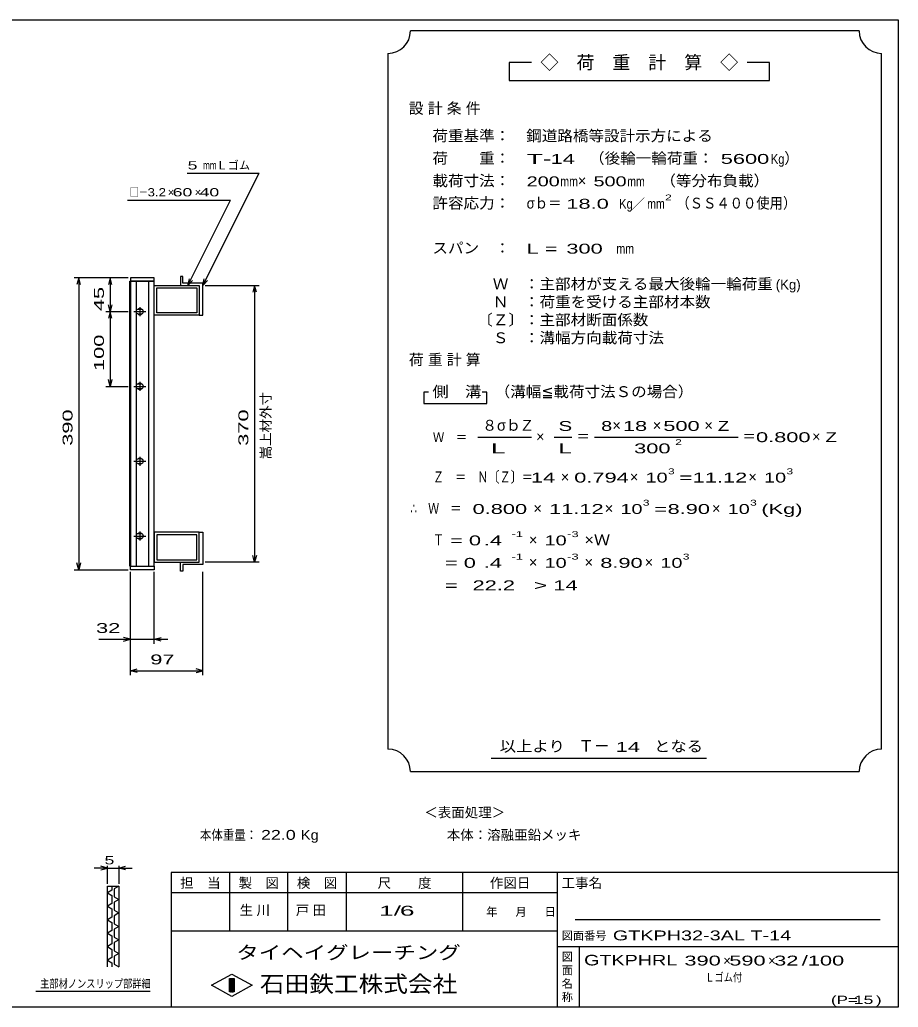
# Model space of a CAD drawing. Units: millimetres, scale not verified. Extents: x -3572 to 1042, y -2528 to 629.
# Drawn here: x -133 to 1042, y -691 to 629 of the extents above; entities that cross this region are included whole.
import ezdxf
from ezdxf.enums import TextEntityAlignment as Align

# ---------------------------------------------------------------- set-up
doc = ezdxf.new("R2010")
doc.units = ezdxf.units.MM
doc.header["$LTSCALE"] = 6
for name, color, linetype, lineweight in [('0_2', 150, 'Continuous', 25), ('16', 3, 'Continuous', 25), ('22', 4, 'Continuous', 25), ('24', 2, 'Continuous', 25), ('32', 4, 'Continuous', 25)]:
    doc.layers.add(name, color=color, linetype=linetype, lineweight=lineweight)
doc.styles.add('ベクトル', font='')
doc.styles.get('ベクトル').set_extended_font_data('ベクトル')

msp = doc.modelspace()

# ---------------------------------------------------------------- linework, layer by layer
at = {"layer": '0_2'}
for p, q in [((-1034.4, 629.1), (1041.6, 629.1)), ((1041.6, 629.1), (1041.6, -690.9)), ((1041.6, -510.9), (69.6, -510.9)), ((69.6, -510.9), (69.6, -690.9)), ((147.6, -510.9), (147.6, -588.9)), ((225.6, -588.9), (225.6, -510.9)), ((303.6, -510.9), (303.6, -588.9)), ((459.6, -588.9), (459.6, -510.9)), ((585.6, -510.9), (585.6, -690.9)), ((585.6, -537.9), (69.6, -537.9)), ((1017.6, -573.9), (609.6, -573.9)), ((69.6, -588.9), (585.6, -588.9)), ((585.6, -609.9), (1041.6, -609.9)), ((615.6, -690.9), (615.6, -609.9)), ((123.6, -661.5), (150.6, -646.5)), ((150.6, -646.5), (177.6, -661.5)), ((147.6, -652.5), (153.6, -652.5)), ((147.6, -670.5), (147.6, -652.5)), ((147.6, -652.5), (148.8, -652.5)), ((148.8, -652.5), (148.8, -670.5)), ((150, -670.5), (150, -652.5)), ((150, -652.5), (151.2, -652.5)), ((151.2, -652.5), (151.2, -670.5)), ((152.4, -670.5), (152.4, -652.5)), ((152.4, -652.5), (153.6, -652.5)), ((153.6, -652.5), (153.6, -670.5)), ((153.6, -652.5), (153.6, -670.5)), ((150.6, -676.5), (123.6, -661.5)), ((153.6, -670.5), (147.6, -670.5)), ((148.8, -670.5), (150, -670.5)), ((177.6, -661.5), (150.6, -676.5)), ((151.2, -670.5), (152.4, -670.5)), ((1041.6, -690.9), (-1034.4, -690.9))]:
    msp.add_line(p, q, dxfattribs=at)
at = {"layer": '16'}
for p, q in [((14.3, -101.5), (14.3, 279.5)), ((14.3, 279.5), (15, 279.5)), ((47, 284), (15, 284)), ((15, 284), (15, 279.5)), ((15, 279.5), (47, 279.5)), ((15, 279.5), (15, -101.5)), ((47, 279.5), (15, 279.5)), ((22.5, 279.5), (22.5, -101.5)), ((39.5, -101.5), (39.5, 279.5)), ((47, 279.5), (47, 284)), ((47, -101.5), (47, 279.5)), ((85, 286), (82, 286)), ((82, 286), (82, 274)), ((85, 277), (85, 286)), ((47, 274), (107, 274)), ((47, 234), (47, 274)), ((50.2, 270.8), (103.8, 270.8)), ((50.2, 237.2), (50.2, 270.8)), ((82, 274), (107, 274)), ((112, 277), (85, 277)), ((103.8, 270.8), (103.8, 237.2)), ((107, 274), (107, 234)), ((107, 274), (107, 234)), ((112, 234), (112, 277)), ((19.5, 239), (35.5, 239)), ((29.5, 242), (25.5, 242)), ((27.5, 245), (27.5, 233)), ((25.5, 236), (29.5, 236)), ((107, 234), (47, 234)), ((103.8, 237.2), (50.2, 237.2)), ((107, 234), (112, 234)), ((19.5, 139), (35.5, 139)), ((29.5, 142), (25.5, 142)), ((25.5, 136), (29.5, 136)), ((27.5, 145), (27.5, 133)), ((29.5, 42), (25.5, 42)), ((27.5, 45), (27.5, 33)), ((19.5, 39), (35.5, 39)), ((25.5, 36), (29.5, 36)), ((19.5, -61), (35.5, -61)), ((29.5, -58), (25.5, -58)), ((25.5, -64), (29.5, -64)), ((27.5, -55), (27.5, -67)), ((107, -56), (47, -56)), ((47, -56), (47, -96)), ((103.8, -59.2), (50.2, -59.2)), ((50.2, -59.2), (50.2, -92.8)), ((103.8, -92.8), (103.8, -59.2)), ((107, -96), (107, -56)), ((107, -56), (112, -56)), ((107, -96), (107, -56)), ((112, -56), (112, -99)), ((15, -101.5), (14.3, -101.5)), ((15, -101.5), (47, -101.5)), ((15, -106), (15, -101.5)), ((15, -101.5), (47, -101.5)), ((47, -96), (107, -96)), ((47, -101.5), (47, -106)), ((50.2, -92.8), (103.8, -92.8)), ((82, -108), (82, -96)), ((82, -96), (107, -96)), ((112, -99), (85, -99)), ((85, -99), (85, -108)), ((47, -106), (15, -106)), ((85, -108), (82, -108))]:
    msp.add_line(p, q, dxfattribs=at)
for centre, radius, start, end in [((25.5, 239), 3, 90, 270), ((27.5, 239), 4, 46.6, 133.4), ((29.5, 239), 3, 270, 90), ((27.5, 239), 4, 226.6, 313.4), ((25.5, 139), 3, 90, 270), ((27.5, 139), 4, 46.6, 133.4), ((27.5, 139), 4, 226.6, 313.4), ((29.5, 139), 3, 270, 90), ((25.5, 39), 3, 90, 270), ((27.5, 39), 4, 46.6, 133.4), ((29.5, 39), 3, 270, 90), ((27.5, 39), 4, 226.6, 313.4), ((25.5, -61), 3, 90, 270), ((27.5, -61), 4, 46.6, 133.4), ((27.5, -61), 4, 226.6, 313.4), ((29.5, -61), 3, 270, 90)]:
    msp.add_arc(centre, radius, start, end, dxfattribs=at)
at = {"layer": '22'}
for p, q in [((91, 424), (187, 424)), ((112, 274), (187, 424)), ((11, 388), (149, 388)), ((92, 274), (149, 388)), ((12, 284), (-60, 284)), ((-54, 284), (-56.4, 275)), ((-51.6, 275), (-54, 284)), ((-54, 284), (-54, -106)), ((12, 284), (-18, 284)), ((-12, 284), (-14.4, 275)), ((-9.6, 275), (-12, 284)), ((-12, 284), (-12, 239)), ((92, 274), (93.8, 282.8)), ((92, 274), (98, 280.6)), ((112, 274), (113.8, 282.8)), ((112, 274), (118, 280.6)), ((115, 274), (187, 274)), ((181, 274), (178.6, 265)), ((183.4, 265), (181, 274)), ((181, 274), (181, -96)), ((-18, 239), (12, 239)), ((-12, 239), (-14.4, 248)), ((-12, 239), (-14.4, 230)), ((-9.6, 248), (-12, 239)), ((-9.6, 230), (-12, 239)), ((-12, 239), (-12, 139)), ((-12, 139), (-14.4, 148)), ((-9.6, 148), (-12, 139)), ((-18, 139), (12, 139)), ((181, -96), (178.6, -87)), ((183.4, -87), (181, -96)), ((-54, -106), (-56.4, -97)), ((-51.6, -97), (-54, -106)), ((187, -96), (115, -96)), ((-60, -106), (12, -106)), ((15, -205), (15, -109)), ((15, -247), (15, -109)), ((47, -205), (47, -109)), ((112, -247), (112, -109)), ((15, -199), (6, -196.6)), ((47, -199), (56, -196.6)), ((-27, -199), (15, -199)), ((6, -201.4), (15, -199)), ((15, -199), (47, -199)), ((56, -201.4), (47, -199)), ((47, -199), (65, -199)), ((15, -241), (24, -238.6)), ((24, -243.4), (15, -241)), ((15, -241), (112, -241)), ((112, -241), (103, -238.6)), ((103, -243.4), (112, -241))]:
    msp.add_line(p, q, dxfattribs=at)
at = {"layer": '24', "color": 4}
for p, q in [((989.4, 614.1), (389.4, 614.1)), ((359.4, 584.1), (359.4, -345.9)), ((1019.4, -345.9), (1019.4, 584.1)), ((551.4, 572.1), (521.4, 572.1)), ((521.4, 572.1), (521.4, 548.1)), ((869.4, 572.1), (839.4, 572.1)), ((869.4, 548.1), (869.4, 572.1)), ((521.4, 548.1), (869.4, 548.1)), ((413.4, 131.1), (407.4, 131.1)), ((407.4, 131.1), (407.4, 116.1)), ((491.4, 131.1), (485.4, 131.1)), ((491.4, 116.1), (491.4, 131.1)), ((407.4, 116.1), (491.4, 116.1)), ((479.4, 71.1), (551.4, 71.1)), ((581.4, 71.1), (605.4, 71.1)), ((635.4, 71.1), (827.4, 71.1)), ((497.4, -357.9), (785.4, -357.9)), ((389.4, -375.9), (989.4, -375.9))]:
    msp.add_line(p, q, dxfattribs=at)
for centre, start, end in [((359.4, 614.1), 270, 0), ((1019.4, 614.1), 180, 270), ((359.4, -375.9), 0, 90), ((1019.4, -375.9), 90, 180)]:
    msp.add_arc(centre, 30, start, end, dxfattribs=at)
at = {"layer": '32'}
for p, q in [((-15.6, -504.9), (-33.6, -504.9)), ((-15.6, -504.9), (-24.6, -502.5)), ((-24.6, -507.3), (-15.6, -504.9)), ((-15.6, -525.9), (-15.6, -501.9)), ((-15.6, -504.9), (-0.6, -504.9)), ((-0.6, -501.9), (-0.6, -525.9)), ((-0.6, -504.9), (8.4, -502.5)), ((8.4, -507.3), (-0.6, -504.9)), ((-0.6, -504.9), (17.4, -504.9)), ((-15.6, -528.9), (-0.6, -528.9)), ((-15.6, -636.9), (-15.6, -528.9)), ((-9.6, -534.3), (-15.6, -537.9)), ((-15.6, -537.9), (-9.6, -541.5)), ((-9.6, -528.9), (-9.6, -534.3)), ((-0.6, -528.9), (-6.6, -532.5)), ((-6.6, -532.5), (-6.6, -543.3)), ((-0.6, -528.9), (-0.6, -636.9)), ((-9.6, -552.3), (-15.6, -555.9)), ((-9.6, -541.5), (-9.6, -552.3)), ((-6.6, -543.3), (-0.6, -546.9)), ((-0.6, -546.9), (-6.6, -550.5)), ((-6.6, -550.5), (-6.6, -561.3)), ((-15.6, -555.9), (-9.6, -559.5)), ((-9.6, -559.5), (-9.6, -570.3)), ((-6.6, -561.3), (-0.6, -564.9)), ((-0.6, -564.9), (-6.6, -568.5)), ((-9.6, -570.3), (-15.6, -573.9)), ((-15.6, -573.9), (-9.6, -577.5)), ((-9.6, -577.5), (-9.6, -588.3)), ((-6.6, -568.5), (-6.6, -579.3)), ((-6.6, -579.3), (-0.6, -582.9)), ((-9.6, -588.3), (-15.6, -591.9)), ((-15.6, -591.9), (-9.6, -595.5)), ((-0.6, -582.9), (-6.6, -586.5)), ((-6.6, -586.5), (-6.6, -597.3)), ((-9.6, -606.3), (-15.6, -609.9)), ((-9.6, -595.5), (-9.6, -606.3)), ((-6.6, -597.3), (-0.6, -600.9)), ((-0.6, -600.9), (-6.6, -604.5)), ((-6.6, -604.5), (-6.6, -615.3)), ((-15.6, -609.9), (-9.6, -613.5)), ((-9.6, -613.5), (-9.6, -624.3)), ((-6.6, -615.3), (-0.6, -618.9)), ((-0.6, -618.9), (-6.6, -622.5)), ((-9.6, -624.3), (-15.6, -627.9)), ((-15.6, -627.9), (-9.6, -631.5)), ((-9.6, -631.5), (-9.6, -636.9)), ((-6.6, -622.5), (-6.6, -633.3)), ((-6.6, -633.3), (-0.6, -636.9)), ((41.4, -669.9), (-111.6, -669.9))]:
    msp.add_line(p, q, dxfattribs=at)

# ---------------------------------------------------------------- texts
at = {"layer": '0_2', "style": 'ベクトル'}
for s, height, p in [('担\u3000当', 13.2, (81.6, -524.7)), ('製\u3000図', 13.2, (159.6, -524.7)), ('検\u3000図', 13.2, (237.6, -524.7)), ('尺\u3000\u3000度', 13.2, (345.6, -524.7)), ('作図日', 13.2, (495.6, -524.7)), ('工事名', 13.2, (591.6, -524.7)), ('年', 11, (490.8, -563.4)), ('月', 11, (529.8, -563.4)), ('日', 11, (568.8, -563.4)), ('図面番号', 11, (591.6, -595.2)), ('図', 11, (591.6, -623.4)), ('面', 11, (591.6, -641.4)), ('名', 11, (591.6, -659.4)), ('称', 11, (591.6, -677.4))]:
    msp.add_text(s, height=height, dxfattribs=at).set_placement(p, align=Align.MIDDLE_LEFT)
at = {"layer": '0_2', "color": 222, "style": 'ベクトル'}
for s, height, width, p in [('タイヘイグレーチング', 17.6, 1.25, (156.6, -617.7)), ('石田鉄工株式会社', 21.99, 1.1, (188.1, -659.7))]:
    msp.add_text(s, height=height, dxfattribs=dict(at, width=width)).set_placement(p, align=Align.MIDDLE_LEFT)
at = {"layer": '22', "color": 2, "style": 'ベクトル'}
for s, height, width, p in [(' 5 ', 11, 1.6, (85, 434.5)), ('mm', 11, 0.75, (112, 434.5)), ('□－', 11, 0.8, (14, 398.5)), ('3.2', 11, 1.2, (38, 398.5)), (' 60 ', 11, 1.6, (65, 398.5)), (' 40 ', 11, 1.6, (101, 398.5)), (' 32 ', 13.2, 1.65, (-39, -184)), (' 97 ', 13.2, 1.65, (33.5, -226)), ('本体重量：', 13.2, 0.85, (108, -460.5)), (' 22.0', 13.2, 1.35, (183, -460.5)), ('Kg', 13.2, 1.1, (243, -460.5)), ('1/', 13.2, 2, (347.4, -561.9)), (' 6 ', 13.2, 2, (365.4, -561.9)), ('GTKPH32-3AL T-14', 13.2, 1.5, (660, -594.9)), ('GTKPHRL', 14.08, 1.4, (621.6, -627.9)), (' 390 ', 13.2, 1.65, (747.6, -628.5)), (' 590 ', 13.2, 1.65, (807.6, -628.5)), (' 32 ', 13.2, 1.65, (867.6, -628.5)), ('/', 13.2, 1.65, (912.6, -628.5)), (' 100 ', 13.2, 1.65, (912.6, -628.5)), ('Ｌゴム付', 11, 0.8, (783.6, -651)), ('(P=', 11, 1.55, (951.6, -681)), (' 15 ', 11, 1.6, (975.6, -681)), (')', 11, 1.6, (1011.6, -681))]:
    msp.add_text(s, height=height, dxfattribs=dict(at, width=width)).set_placement(p, align=Align.MIDDLE_LEFT)
for s, height, p in [('Ｌゴム', 11, (130, 434.5)), ('×', 11, (65, 398.5)), ('×', 11, (101, 398.5)), ('＜表面処理＞', 13.2, (408, -430.5)), ('本体：', 13.2, (438, -460.5)), ('溶融亜鉛メッキ', 13.2, (492, -460.5)), ('×', 13.2, (807.6, -628.5)), ('×', 13.2, (867.6, -628.5))]:
    msp.add_text(s, height=height, dxfattribs=at).set_placement(p, align=Align.MIDDLE_LEFT)
at = {"layer": '22', "color": 2, "style": 'ベクトル', "width": 1.65}
for s, p in [(' 45 ', (-27, 231.5)), (' 100 ', (-27, 151.5)), (' 390 ', (-69, 51.5)), (' 370 ', (166, 51.5))]:
    msp.add_text(s, height=13.2, rotation=90, dxfattribs=at).set_placement(p, align=Align.MIDDLE_LEFT)
at = {"layer": '22', "color": 2, "style": 'ベクトル'}
msp.add_text('嵩上材外寸', height=13.2, rotation=90, dxfattribs=at).set_placement((196, 41.5), align=Align.MIDDLE_LEFT)
at = {"layer": '22', "color": 2, "char_height": 13.2, "attachment_point": 4, "style": 'ベクトル'}
for s, insert in [('\\T1.25;生川\u3000', (161.1, -561.9)), ('\\T1.25;戸田\u3000', (236.1, -561.9))]:
    msp.add_mtext(s, dxfattribs=dict(at, insert=insert))
at = {"layer": '24', "style": 'ベクトル'}
for s, height, p in [('◇\u3000荷\u3000重\u3000計\u3000算\u3000◇', 17.6, (563.4, 572.1)), ('）', 14.5, (889.2, 444)), ('×', 14.5, (613.2, 414)), ('／', 13.2, (684.9, 383.1)), ('(Kg)', 13.2, (877.8, 275.1)), ('８', 14.5, (485.4, 87)), ('σｂ', 14.52, (505.2, 87)), ('Ｚ', 14.5, (535.2, 87)), ('×', 14.5, (659.4, 87)), ('×', 14.5, (713.4, 87)), ('×', 14.5, (782.4, 87)), ('×', 14.5, (557.4, 72)), ('×', 14.5, (926.4, 72)), ('×', 14.5, (590.4, 18)), ('×', 14.5, (682.8, 18)), ('×', 14.5, (841.2, 18)), ('×', 14.5, (553.8, -24)), ('×', 14.5, (649.2, -24)), ('×', 14.5, (792.6, -24)), ('×', 14.5, (547.8, -66)), ('×', 14.5, (547.8, -96)), ('×', 14.5, (622.2, -96)), ('×', 14.5, (702.6, -96)), ('Ｔ－', 15.4, (613.8, -341.4))]:
    msp.add_text(s, height=height, dxfattribs=at).set_placement(p, align=Align.MIDDLE_LEFT)
for s, height, width, p in [('荷重基準：\u3000', 14.52, 1.05, (418.8, 474)), ('鋼道路橋等設計示方による', 14.52, 1.05, (544.2, 474)), ('荷\u3000\u3000重：\u3000', 14.52, 1.05, (418.8, 444)), ('T-', 13.2, 2, (544.8, 443.1)), (' 14 ', 13.2, 1.65, (568.8, 443.1)), ('（後輪一輪荷重：', 14.52, 1.05, (628.2, 444)), (' 5600', 13.2, 1.65, (796.2, 443.1)), ('Kg', 13.2, 0.85, (871.2, 443.1)), ('載荷寸法：\u3000', 14.52, 1.05, (418.8, 414)), ('\u3000（等分布負載）', 14.52, 1.05, (702.6, 414)), ('200', 13.2, 1.5, (544.8, 413.1)), ('mm', 13.2, 0.8, (589.8, 413.1)), ('500', 13.2, 1.5, (634.2, 413.1)), ('mm', 13.2, 0.8, (679.2, 413.1)), ('許容応力：\u3000', 14.52, 1.05, (418.8, 384)), ('σｂ＝', 14.52, 0.9, (544.8, 384)), (' 18.0', 13.2, 1.65, (589.8, 383.1)), ('Kg', 13.2, 0.85, (668.4, 383.1)), ('mm', 13.2, 0.8, (705.9, 383.1)), ('2', 7.92, 1.5, (729.9, 391.5)), ('（ＳＳ４００使用）', 14.52, 0.9, (744.9, 384)), ('スパン\u3000：\u3000', 14.52, 1.05, (418.8, 324)), ('L =', 13.2, 1.65, (544.8, 323.1)), (' 300 ', 13.2, 1.65, (589.8, 323.1)), ('mm', 13.2, 0.8, (664.8, 323.1)), ('\u3000Ｗ\u3000：主部材が支える最大後輪一輪荷重', 14.52, 1.05, (478.8, 276)), ('\u3000Ｎ\u3000：荷重を受ける主部材本数', 14.52, 1.05, (478.8, 252)), ('〔Ｚ〕：主部材断面係数', 14.52, 1.05, (478.8, 228)), ('\u3000Ｓ\u3000：溝幅方向載荷寸法', 14.52, 1.05, (478.8, 204)), ('側\u3000溝', 14.52, 1.1, (418.8, 132)), ('\u3000（溝幅≦載荷寸法Ｓの場合）', 14.52, 1.05, (481.2, 132)), ('S', 13.2, 1.55, (587.4, 86.1)), ('8', 13.2, 1.5, (644.4, 86.1)), (' 18 ', 13.2, 1.65, (665.4, 86.1)), (' 500 ', 13.2, 1.65, (719.4, 86.1)), ('Z', 13.2, 1.4, (800.4, 86.1)), ('Ｗ\u3000＝', 13.2, 0.85, (419.4, 71.1)), ('＝', 14.5, 0.9, (611.4, 72)), ('2', 7.92, 1.5, (743.4, 64.5)), ('＝', 14.5, 0.9, (833.4, 72)), ('0.800', 13.2, 1.65, (851.4, 71.1)), ('Z', 13.2, 1.4, (944.4, 71.1)), ('L', 13.2, 1.8, (587.4, 56.1)), (' 300 ', 13.2, 1.65, (680.4, 56.1)), ('Ｚ\u3000＝\u3000Ｎ〔Ｚ〕＝', 14.52, 0.75, (419.4, 18)), ('3', 7.92, 1.5, (733.8, 25.5)), ('3', 7.92, 1.5, (892.2, 25.5)), (' 14 ', 13.2, 1.65, (542.4, 17.1)), ('0.794', 13.2, 1.65, (608.4, 17.1)), ('10', 13.2, 1.5, (703.8, 17.1)), ('=', 13.2, 1.7, (748.8, 17.1)), ('11.12', 13.2, 1.65, (766.8, 17.1)), ('10', 13.2, 1.5, (862.2, 17.1)), ('3', 7.92, 1.5, (700.2, -16.5)), ('3', 7.92, 1.5, (843.6, -16.5)), ('∴\u3000Ｗ\u3000＝', 14.52, 0.75, (389.4, -24)), (' 0.800', 13.2, 1.65, (464.4, -24.9)), ('11.12', 13.2, 1.65, (574.8, -24.9)), ('10', 13.2, 1.5, (670.2, -24.9)), ('=', 13.2, 1.7, (715.2, -24.9)), ('8.90', 13.2, 1.65, (733.2, -24.9)), ('10', 13.2, 1.5, (813.6, -24.9)), ('(Kg)', 13.2, 1.65, (858.6, -24.9)), ('Ｔ', 14.5, 0.75, (419.4, -66)), (' = 0', 13.2, 1.65, (434.4, -66.9)), (' .4 ', 13.2, 1.65, (479.4, -66.9)), ('-1', 7.92, 1.65, (524.4, -58.5)), ('10', 13.2, 1.5, (568.8, -66.9)), ('-3', 7.92, 1.65, (598.8, -58.5)), ('×Ｗ', 14.52, 1.1, (622.2, -66)), ('  = 0', 13.2, 1.65, (419.4, -96.9)), (' .4 ', 13.2, 1.65, (479.4, -96.9)), ('-1', 7.92, 1.65, (524.4, -88.5)), ('10', 13.2, 1.5, (568.8, -96.9)), ('-3', 7.92, 1.65, (598.8, -88.5)), ('8.90', 13.2, 1.65, (643.2, -96.9)), ('10', 13.2, 1.5, (723.6, -96.9)), ('3', 7.92, 1.5, (753.6, -88.5)), ('  =', 13.2, 1.65, (419.4, -126.9)), (' 22.2', 13.2, 1.65, (464.4, -126.9)), ('>', 13.2, 1.7, (554.4, -126.9)), (' 14 ', 13.2, 1.65, (572.4, -126.9)), ('以上より\u3000', 14.52, 1.1, (508.8, -342)), (' 14 ', 13.2, 1.65, (655.8, -342.9)), ('となる', 14.52, 1.1, (715.2, -342))]:
    msp.add_text(s, height=height, dxfattribs=dict(at, width=width)).set_placement(p, align=Align.MIDDLE_LEFT)
at = {"layer": '24', "attachment_point": 4, "style": 'ベクトル'}
for s, insert, char_height in [('\\T1.28;設計条件', (387.3, 510), 14.52), ('\\T1.28;荷重計算', (387.3, 174), 14.52), ('\\T1.5;\\W2;\\~L\\~', (482.4, 56.1), 13.2)]:
    msp.add_mtext(s, dxfattribs=dict(at, insert=insert, char_height=char_height))
at = {"layer": '32', "color": 2, "style": 'ベクトル'}
for s, width, p in [(' 5 ', 1.6, (-26.1, -494.4)), ('主部材ノンスリップ部詳細', 0.8, (-105.6, -659.4))]:
    msp.add_text(s, height=11, dxfattribs=dict(at, width=width)).set_placement(p, align=Align.MIDDLE_LEFT)

doc.saveas('drawing.dxf')
